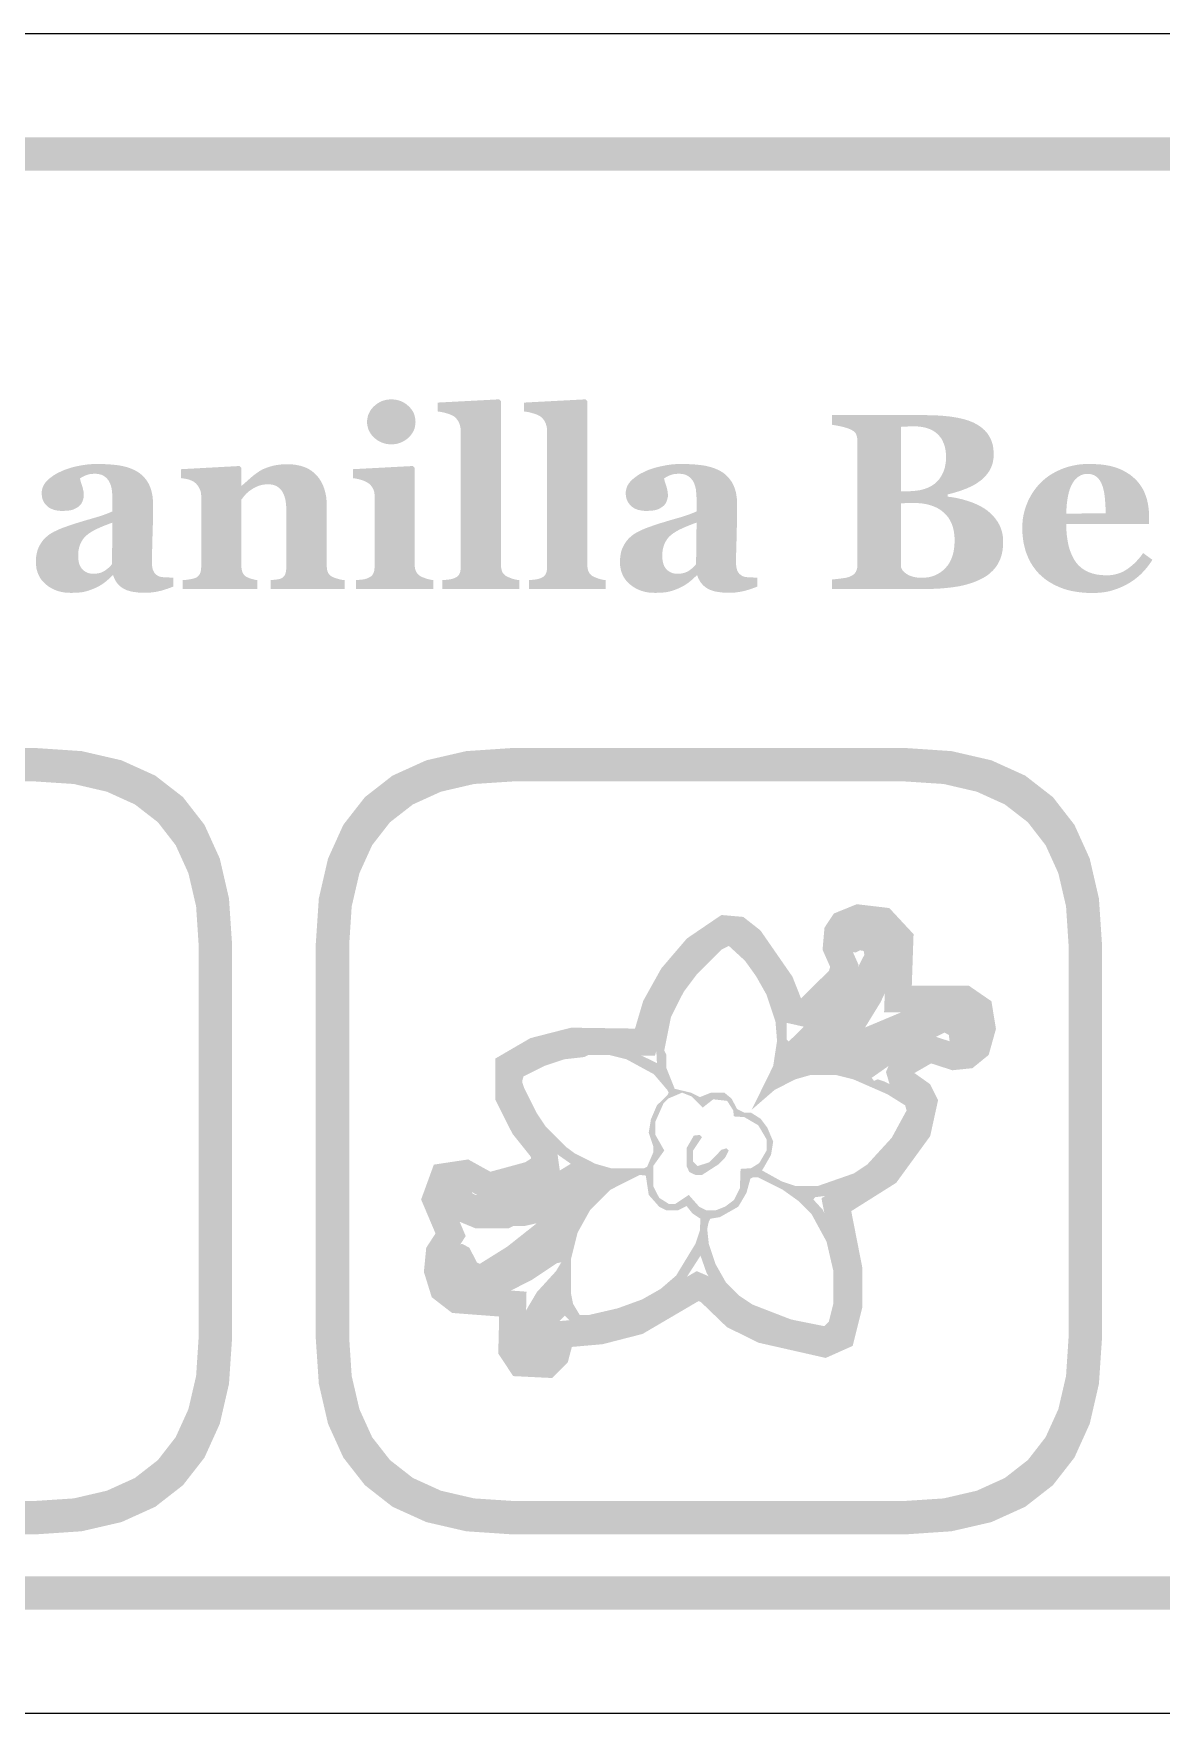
# Model space of a CAD drawing. Header units: millimetres. Extents: x 6 to 594, y 82 to 394.
# Drawn here: x 223.53 to 237.01, y 159.76 to 179.84 of the extents above; entities that cross this region are included whole.
import ezdxf

# ---------------------------------------------------------------- set-up
doc = ezdxf.new("R2010")
doc.units = ezdxf.units.MM
doc.layers.add('CUT', color=1, linetype='Continuous')
doc.layers.add('RASTER', color=7, linetype='Continuous')

msp = doc.modelspace()

# ---------------------------------------------------------------- hatches: boundary and pattern name
at = {"layer": 'RASTER'}
h = msp.add_hatch(color=7, dxfattribs=at)
h.paths.add_polyline_path([(211.2, 176.4), (211.234, 176.916), (211.337, 177.363), (211.509, 177.741), (211.75, 178.05), (212.059, 178.291), (212.438, 178.463), (212.884, 178.566), (213.4, 178.6), (270.6, 178.6), (271.116, 178.566), (271.563, 178.463), (271.941, 178.291), (272.25, 178.05), (272.491, 177.741), (272.663, 177.363), (272.766, 176.916), (272.8, 176.4), (272.8, 163.2), (272.766, 162.684), (272.662, 162.238), (272.491, 161.859), (272.25, 161.55), (271.941, 161.309), (271.563, 161.138), (271.116, 161.034), (270.6, 161), (213.4, 161), (212.884, 161.034), (212.438, 161.138), (212.059, 161.309), (211.75, 161.55), (211.509, 161.859), (211.337, 162.238), (211.234, 162.684), (211.2, 163.2)])
h.paths.add_polyline_path([(211.6, 176.4), (211.6, 163.2), (211.628, 162.778), (211.712, 162.413), (211.853, 162.103), (212.05, 161.85), (212.303, 161.653), (212.613, 161.513), (212.978, 161.428), (213.4, 161.4), (270.6, 161.4), (271.022, 161.428), (271.388, 161.513), (271.697, 161.653), (271.95, 161.85), (272.147, 162.103), (272.287, 162.413), (272.372, 162.778), (272.4, 163.2), (272.4, 176.4), (272.372, 176.822), (272.287, 177.188), (272.147, 177.497), (271.95, 177.75), (271.697, 177.947), (271.388, 178.088), (271.022, 178.172), (270.6, 178.2), (213.4, 178.2), (212.978, 178.172), (212.613, 178.088), (212.303, 177.947), (212.05, 177.75), (211.853, 177.497), (211.712, 177.188), (211.628, 176.822), (211.6, 176.4)])
h = msp.add_hatch(color=7, dxfattribs=at)
h.paths.add_polyline_path([(228.307, 173.2), (227.381, 173.2), (227.381, 173.307), (227.39, 173.308), (227.4, 173.308), (227.409, 173.309), (227.419, 173.31), (227.428, 173.311), (227.437, 173.312), (227.446, 173.313), (227.456, 173.314), (227.465, 173.315), (227.473, 173.317), (227.482, 173.318), (227.49, 173.32), (227.497, 173.322), (227.505, 173.324), (227.512, 173.326), (227.519, 173.329), (227.53, 173.334), (227.54, 173.339), (227.55, 173.344), (227.558, 173.35), (227.566, 173.357), (227.573, 173.364), (227.579, 173.371), (227.584, 173.379), (227.589, 173.388), (227.593, 173.397), (227.596, 173.407), (227.599, 173.418), (227.601, 173.429), (227.602, 173.441), (227.603, 173.453), (227.604, 173.467), (227.604, 174.319), (227.603, 174.332), (227.602, 174.344), (227.6, 174.356), (227.598, 174.367), (227.594, 174.378), (227.59, 174.389), (227.586, 174.399), (227.58, 174.409), (227.574, 174.419), (227.568, 174.428), (227.561, 174.436), (227.554, 174.444), (227.546, 174.452), (227.538, 174.459), (227.53, 174.465), (227.521, 174.471), (227.514, 174.476), (227.507, 174.48), (227.498, 174.484), (227.488, 174.489), (227.478, 174.493), (227.467, 174.497), (227.455, 174.501), (227.442, 174.505), (227.428, 174.509), (227.416, 174.513), (227.403, 174.516), (227.391, 174.518), (227.379, 174.521), (227.367, 174.523), (227.355, 174.524), (227.344, 174.526), (227.344, 174.633), (228.062, 174.671), (228.084, 174.649), (228.084, 173.486), (228.084, 173.473), (228.085, 173.461), (228.087, 173.449), (228.089, 173.438), (228.093, 173.428), (228.096, 173.417), (228.101, 173.408), (228.106, 173.398), (228.112, 173.39), (228.118, 173.382), (228.125, 173.374), (228.133, 173.367), (228.141, 173.361), (228.15, 173.355), (228.159, 173.35), (228.169, 173.345), (228.176, 173.342), (228.184, 173.339), (228.192, 173.336), (228.2, 173.333), (228.208, 173.33), (228.216, 173.327), (228.225, 173.324), (228.233, 173.322), (228.242, 173.319), (228.251, 173.317), (228.26, 173.315), (228.269, 173.313), (228.278, 173.311), (228.288, 173.309), (228.297, 173.308), (228.307, 173.307)])
h.paths.add_polyline_path([(228.093, 175.198), (228.091, 175.171), (228.087, 175.144), (228.081, 175.119), (228.071, 175.095), (228.059, 175.072), (228.045, 175.05), (228.027, 175.028), (228.007, 175.008), (227.985, 174.99), (227.962, 174.974), (227.938, 174.961), (227.914, 174.95), (227.888, 174.941), (227.861, 174.935), (227.833, 174.931), (227.804, 174.93), (227.775, 174.931), (227.747, 174.935), (227.72, 174.941), (227.694, 174.95), (227.669, 174.961), (227.645, 174.974), (227.622, 174.99), (227.6, 175.008), (227.58, 175.028), (227.562, 175.05), (227.548, 175.072), (227.536, 175.095), (227.526, 175.119), (227.52, 175.144), (227.515, 175.171), (227.514, 175.198), (227.515, 175.225), (227.52, 175.252), (227.526, 175.277), (227.536, 175.301), (227.548, 175.325), (227.562, 175.347), (227.58, 175.368), (227.6, 175.388), (227.622, 175.407), (227.645, 175.423), (227.669, 175.437), (227.694, 175.448), (227.72, 175.456), (227.747, 175.463), (227.775, 175.466), (227.804, 175.468), (227.833, 175.466), (227.861, 175.463), (227.888, 175.456), (227.914, 175.448), (227.939, 175.437), (227.963, 175.423), (227.986, 175.407), (228.008, 175.388), (228.028, 175.368), (228.045, 175.347), (228.06, 175.325), (228.072, 175.301), (228.081, 175.277), (228.087, 175.252), (228.091, 175.225), (228.093, 175.198)])
for points in [[(229.333, 173.2), (228.415, 173.2), (228.415, 173.307), (228.425, 173.308), (228.434, 173.308), (228.443, 173.309), (228.453, 173.31), (228.462, 173.311), (228.471, 173.312), (228.48, 173.313), (228.489, 173.314), (228.498, 173.315), (228.506, 173.317), (228.515, 173.318), (228.523, 173.32), (228.531, 173.322), (228.538, 173.324), (228.546, 173.326), (228.553, 173.329), (228.564, 173.334), (228.574, 173.339), (228.584, 173.344), (228.592, 173.35), (228.6, 173.357), (228.606, 173.364), (228.612, 173.371), (228.616, 173.379), (228.62, 173.388), (228.624, 173.397), (228.627, 173.407), (228.629, 173.418), (228.631, 173.429), (228.632, 173.441), (228.633, 173.453), (228.633, 173.467), (228.633, 175.09), (228.633, 175.103), (228.632, 175.117), (228.63, 175.13), (228.628, 175.143), (228.624, 175.156), (228.621, 175.169), (228.616, 175.181), (228.611, 175.193), (228.605, 175.204), (228.598, 175.215), (228.591, 175.225), (228.584, 175.235), (228.576, 175.244), (228.568, 175.252), (228.559, 175.259), (228.55, 175.265), (228.542, 175.27), (228.533, 175.275), (228.524, 175.28), (228.513, 175.284), (228.501, 175.289), (228.489, 175.293), (228.476, 175.298), (228.461, 175.302), (228.447, 175.306), (228.432, 175.31), (228.419, 175.313), (228.405, 175.316), (228.392, 175.318), (228.38, 175.32), (228.368, 175.322), (228.356, 175.323), (228.356, 175.429), (229.093, 175.468), (229.115, 175.444), (229.115, 173.486), (229.116, 173.472), (229.116, 173.46), (229.118, 173.448), (229.12, 173.437), (229.123, 173.426), (229.126, 173.416), (229.13, 173.406), (229.134, 173.398), (229.139, 173.39), (229.145, 173.382), (229.152, 173.375), (229.159, 173.368), (229.167, 173.361), (229.176, 173.355), (229.186, 173.35), (229.196, 173.345), (229.203, 173.342), (229.211, 173.339), (229.218, 173.336), (229.226, 173.333), (229.234, 173.33), (229.241, 173.327), (229.249, 173.324), (229.257, 173.322), (229.266, 173.319), (229.274, 173.317), (229.283, 173.315), (229.292, 173.313), (229.302, 173.311), (229.312, 173.309), (229.323, 173.308), (229.333, 173.307)], [(230.366, 173.2), (229.448, 173.2), (229.448, 173.307), (229.457, 173.308), (229.467, 173.308), (229.476, 173.309), (229.485, 173.31), (229.495, 173.311), (229.504, 173.312), (229.513, 173.313), (229.522, 173.314), (229.531, 173.315), (229.539, 173.317), (229.548, 173.318), (229.556, 173.32), (229.563, 173.322), (229.571, 173.324), (229.578, 173.326), (229.585, 173.329), (229.597, 173.334), (229.607, 173.339), (229.616, 173.344), (229.625, 173.35), (229.632, 173.357), (229.639, 173.364), (229.644, 173.371), (229.649, 173.379), (229.653, 173.388), (229.657, 173.397), (229.659, 173.407), (229.662, 173.418), (229.664, 173.429), (229.665, 173.441), (229.666, 173.453), (229.666, 173.467), (229.666, 175.09), (229.666, 175.103), (229.665, 175.117), (229.663, 175.13), (229.66, 175.143), (229.657, 175.156), (229.653, 175.169), (229.649, 175.181), (229.643, 175.193), (229.637, 175.204), (229.631, 175.215), (229.624, 175.225), (229.617, 175.235), (229.609, 175.244), (229.601, 175.252), (229.592, 175.259), (229.583, 175.265), (229.575, 175.27), (229.566, 175.275), (229.556, 175.28), (229.546, 175.284), (229.534, 175.289), (229.522, 175.293), (229.508, 175.298), (229.494, 175.302), (229.479, 175.306), (229.465, 175.31), (229.451, 175.313), (229.438, 175.316), (229.425, 175.318), (229.413, 175.32), (229.401, 175.322), (229.389, 175.323), (229.389, 175.429), (230.126, 175.468), (230.148, 175.444), (230.148, 173.486), (230.148, 173.472), (230.149, 173.46), (230.151, 173.448), (230.153, 173.437), (230.155, 173.426), (230.159, 173.416), (230.163, 173.406), (230.167, 173.398), (230.172, 173.39), (230.178, 173.382), (230.185, 173.375), (230.192, 173.368), (230.2, 173.361), (230.209, 173.355), (230.218, 173.35), (230.229, 173.345), (230.236, 173.342), (230.243, 173.339), (230.251, 173.336), (230.259, 173.333), (230.266, 173.33), (230.274, 173.327), (230.282, 173.324), (230.29, 173.322), (230.298, 173.319), (230.307, 173.317), (230.316, 173.315), (230.325, 173.313), (230.335, 173.311), (230.345, 173.309), (230.355, 173.308), (230.366, 173.307)], [(227.245, 173.2), (226.363, 173.2), (226.363, 173.307), (226.37, 173.308), (226.377, 173.308), (226.385, 173.309), (226.394, 173.31), (226.402, 173.311), (226.411, 173.312), (226.42, 173.313), (226.43, 173.314), (226.44, 173.315), (226.449, 173.317), (226.457, 173.318), (226.465, 173.32), (226.472, 173.322), (226.479, 173.324), (226.485, 173.326), (226.49, 173.329), (226.498, 173.333), (226.505, 173.338), (226.511, 173.343), (226.517, 173.349), (226.522, 173.355), (226.526, 173.361), (226.531, 173.368), (226.534, 173.376), (226.537, 173.384), (226.54, 173.393), (226.542, 173.403), (226.544, 173.414), (226.546, 173.426), (226.547, 173.438), (226.547, 173.452), (226.547, 173.467), (226.547, 174.152), (226.547, 174.188), (226.544, 174.222), (226.54, 174.254), (226.534, 174.283), (226.526, 174.31), (226.516, 174.335), (226.505, 174.357), (226.492, 174.377), (226.478, 174.395), (226.462, 174.41), (226.444, 174.423), (226.424, 174.434), (226.403, 174.442), (226.381, 174.448), (226.356, 174.451), (226.331, 174.452), (226.316, 174.452), (226.302, 174.451), (226.288, 174.45), (226.274, 174.448), (226.26, 174.446), (226.247, 174.443), (226.234, 174.439), (226.221, 174.435), (226.209, 174.43), (226.196, 174.425), (226.184, 174.419), (226.171, 174.413), (226.159, 174.407), (226.147, 174.399), (226.135, 174.392), (226.123, 174.384), (226.112, 174.376), (226.102, 174.369), (226.093, 174.361), (226.084, 174.354), (226.076, 174.346), (226.068, 174.339), (226.061, 174.331), (226.054, 174.324), (226.048, 174.316), (226.042, 174.309), (226.036, 174.301), (226.031, 174.295), (226.026, 174.288), (226.021, 174.282), (226.016, 174.275), (226.011, 174.269), (226.011, 173.483), (226.011, 173.47), (226.012, 173.458), (226.013, 173.447), (226.015, 173.436), (226.017, 173.425), (226.019, 173.415), (226.022, 173.406), (226.026, 173.397), (226.03, 173.389), (226.034, 173.381), (226.04, 173.374), (226.045, 173.367), (226.052, 173.361), (226.059, 173.355), (226.066, 173.35), (226.074, 173.345), (226.08, 173.342), (226.087, 173.339), (226.093, 173.336), (226.101, 173.333), (226.108, 173.33), (226.116, 173.327), (226.124, 173.324), (226.133, 173.322), (226.142, 173.319), (226.15, 173.317), (226.159, 173.315), (226.168, 173.313), (226.176, 173.311), (226.185, 173.309), (226.193, 173.308), (226.202, 173.307), (226.202, 173.2), (225.311, 173.2), (225.311, 173.307), (225.32, 173.308), (225.329, 173.309), (225.339, 173.309), (225.348, 173.31), (225.357, 173.311), (225.366, 173.313), (225.376, 173.314), (225.385, 173.315), (225.394, 173.316), (225.403, 173.318), (225.411, 173.319), (225.42, 173.321), (225.427, 173.323), (225.435, 173.325), (225.442, 173.327), (225.449, 173.329), (225.46, 173.333), (225.47, 173.338), (225.48, 173.343), (225.488, 173.349), (225.496, 173.356), (225.503, 173.363), (225.508, 173.371), (225.513, 173.379), (225.517, 173.387), (225.521, 173.397), (225.524, 173.407), (225.526, 173.418), (225.528, 173.429), (225.53, 173.441), (225.53, 173.453), (225.531, 173.467), (225.531, 174.319), (225.53, 174.33), (225.529, 174.342), (225.527, 174.353), (225.525, 174.364), (225.522, 174.375), (225.518, 174.386), (225.513, 174.397), (225.507, 174.408), (225.501, 174.419), (225.495, 174.429), (225.488, 174.439), (225.48, 174.448), (225.472, 174.457), (225.464, 174.465), (225.455, 174.473), (225.446, 174.48), (225.439, 174.485), (225.432, 174.489), (225.424, 174.493), (225.416, 174.496), (225.407, 174.5), (225.398, 174.503), (225.389, 174.507), (225.379, 174.51), (225.369, 174.512), (225.359, 174.515), (225.348, 174.517), (225.337, 174.519), (225.326, 174.521), (225.314, 174.523), (225.302, 174.524), (225.291, 174.526), (225.291, 174.633), (225.989, 174.671), (226.011, 174.649), (226.011, 174.436), (226.017, 174.436), (226.028, 174.446), (226.039, 174.456), (226.05, 174.466), (226.063, 174.477), (226.075, 174.488), (226.089, 174.499), (226.102, 174.512), (226.117, 174.524), (226.131, 174.537), (226.145, 174.549), (226.159, 174.56), (226.173, 174.571), (226.187, 174.581), (226.2, 174.59), (226.213, 174.599), (226.225, 174.608), (226.239, 174.616), (226.254, 174.625), (226.27, 174.633), (226.288, 174.64), (226.306, 174.648), (226.325, 174.655), (226.346, 174.661), (226.367, 174.668), (226.389, 174.674), (226.412, 174.679), (226.435, 174.683), (226.458, 174.686), (226.482, 174.689), (226.506, 174.691), (226.53, 174.692), (226.555, 174.693), (226.613, 174.691), (226.667, 174.684), (226.717, 174.674), (226.764, 174.659), (226.807, 174.64), (226.846, 174.616), (226.881, 174.589), (226.913, 174.557), (226.941, 174.522), (226.965, 174.484), (226.986, 174.443), (227.002, 174.4), (227.015, 174.353), (227.025, 174.304), (227.03, 174.252), (227.032, 174.198), (227.032, 173.48), (227.032, 173.467), (227.033, 173.454), (227.034, 173.442), (227.036, 173.431), (227.039, 173.421), (227.041, 173.411), (227.045, 173.402), (227.048, 173.393), (227.053, 173.386), (227.058, 173.378), (227.064, 173.371), (227.071, 173.364), (227.079, 173.358), (227.088, 173.352), (227.098, 173.347), (227.108, 173.342), (227.114, 173.34), (227.121, 173.337), (227.128, 173.334), (227.135, 173.332), (227.142, 173.329), (227.15, 173.327), (227.158, 173.324), (227.166, 173.322), (227.175, 173.319), (227.184, 173.317), (227.193, 173.315), (227.203, 173.313), (227.213, 173.311), (227.223, 173.309), (227.234, 173.308), (227.245, 173.307)]]:
    msp.add_hatch(color=7, dxfattribs=at).paths.add_polyline_path(points)
h = msp.add_hatch(color=7, dxfattribs=at)
h.paths.add_polyline_path([(234.907, 174.154), (234.93, 174.137), (234.952, 174.119), (234.973, 174.101), (234.992, 174.081), (235.011, 174.06), (235.028, 174.038), (235.044, 174.016), (235.06, 173.992), (235.073, 173.967), (235.085, 173.941), (235.095, 173.914), (235.104, 173.886), (235.11, 173.857), (235.115, 173.826), (235.117, 173.795), (235.118, 173.763), (235.117, 173.724), (235.114, 173.686), (235.109, 173.651), (235.102, 173.617), (235.092, 173.584), (235.081, 173.553), (235.067, 173.523), (235.052, 173.495), (235.034, 173.469), (235.015, 173.443), (234.993, 173.42), (234.97, 173.398), (234.946, 173.377), (234.919, 173.357), (234.891, 173.34), (234.86, 173.323), (234.827, 173.307), (234.792, 173.292), (234.756, 173.278), (234.718, 173.266), (234.68, 173.254), (234.64, 173.244), (234.599, 173.235), (234.556, 173.228), (234.512, 173.221), (234.467, 173.216), (234.419, 173.211), (234.369, 173.207), (234.318, 173.204), (234.264, 173.202), (234.209, 173.2), (234.151, 173.2), (233.072, 173.2), (233.072, 173.314), (233.083, 173.315), (233.096, 173.317), (233.109, 173.318), (233.123, 173.32), (233.138, 173.321), (233.153, 173.323), (233.169, 173.325), (233.186, 173.327), (233.203, 173.33), (233.218, 173.332), (233.232, 173.334), (233.245, 173.337), (233.256, 173.34), (233.266, 173.342), (233.275, 173.345), (233.283, 173.348), (233.296, 173.354), (233.308, 173.36), (233.319, 173.366), (233.328, 173.373), (233.337, 173.381), (233.345, 173.389), (233.351, 173.397), (233.357, 173.406), (233.361, 173.415), (233.365, 173.425), (233.369, 173.436), (233.372, 173.447), (233.374, 173.459), (233.375, 173.472), (233.376, 173.485), (233.376, 173.499), (233.376, 174.964), (233.376, 174.977), (233.375, 174.989), (233.374, 175.001), (233.372, 175.012), (233.37, 175.023), (233.367, 175.033), (233.364, 175.042), (233.36, 175.052), (233.356, 175.06), (233.349, 175.069), (233.342, 175.077), (233.333, 175.085), (233.322, 175.092), (233.311, 175.099), (233.297, 175.106), (233.283, 175.113), (233.271, 175.118), (233.259, 175.122), (233.247, 175.126), (233.234, 175.13), (233.22, 175.134), (233.206, 175.138), (233.192, 175.141), (233.177, 175.145), (233.162, 175.148), (233.148, 175.15), (233.134, 175.153), (233.121, 175.156), (233.108, 175.158), (233.095, 175.16), (233.083, 175.162), (233.072, 175.164), (233.072, 175.279), (234.201, 175.279), (234.304, 175.277), (234.399, 175.271), (234.488, 175.262), (234.568, 175.249), (234.641, 175.233), (234.707, 175.213), (234.765, 175.189), (234.816, 175.161), (234.861, 175.13), (234.899, 175.096), (234.932, 175.058), (234.958, 175.016), (234.979, 174.971), (234.994, 174.923), (235.002, 174.871), (235.005, 174.816), (235.005, 174.79), (235.003, 174.765), (234.999, 174.74), (234.995, 174.717), (234.989, 174.694), (234.981, 174.672), (234.973, 174.651), (234.963, 174.63), (234.952, 174.611), (234.939, 174.592), (234.926, 174.574), (234.911, 174.556), (234.895, 174.539), (234.879, 174.523), (234.861, 174.507), (234.841, 174.492), (234.823, 174.479), (234.804, 174.466), (234.784, 174.453), (234.763, 174.441), (234.741, 174.43), (234.718, 174.419), (234.694, 174.408), (234.67, 174.398), (234.645, 174.389), (234.619, 174.379), (234.593, 174.37), (234.567, 174.362), (234.54, 174.354), (234.512, 174.346), (234.484, 174.339), (234.456, 174.332), (234.456, 174.304), (234.485, 174.301), (234.514, 174.297), (234.543, 174.292), (234.573, 174.286), (234.602, 174.279), (234.632, 174.272), (234.663, 174.263), (234.693, 174.254), (234.724, 174.244), (234.753, 174.233), (234.781, 174.222), (234.808, 174.209), (234.835, 174.197), (234.86, 174.183), (234.884, 174.169), (234.907, 174.154)])
h.paths.add_polyline_path([(234.436, 174.779), (234.434, 174.821), (234.429, 174.861), (234.422, 174.898), (234.411, 174.933), (234.397, 174.965), (234.381, 174.996), (234.361, 175.023), (234.338, 175.049), (234.312, 175.071), (234.283, 175.091), (234.251, 175.108), (234.216, 175.121), (234.178, 175.132), (234.137, 175.139), (234.093, 175.144), (234.046, 175.145), (234.039, 175.145), (234.031, 175.145), (234.023, 175.145), (234.014, 175.145), (234.005, 175.144), (233.995, 175.144), (233.984, 175.144), (233.973, 175.143), (233.962, 175.143), (233.952, 175.142), (233.942, 175.142), (233.932, 175.141), (233.922, 175.141), (233.913, 175.14), (233.905, 175.14), (233.896, 175.139), (233.896, 174.369), (233.973, 174.369), (234.03, 174.371), (234.084, 174.376), (234.133, 174.384), (234.179, 174.397), (234.221, 174.412), (234.259, 174.431), (234.293, 174.454), (234.323, 174.48), (234.349, 174.508), (234.372, 174.54), (234.391, 174.574), (234.407, 174.61), (234.42, 174.648), (234.428, 174.69), (234.434, 174.733), (234.436, 174.779)])
h.paths.add_polyline_path([(234.538, 173.782), (234.536, 173.834), (234.53, 173.884), (234.52, 173.93), (234.506, 173.973), (234.488, 174.013), (234.466, 174.05), (234.439, 174.084), (234.409, 174.114), (234.375, 174.141), (234.338, 174.165), (234.297, 174.185), (234.252, 174.201), (234.204, 174.214), (234.152, 174.223), (234.097, 174.228), (234.039, 174.23), (234.031, 174.23), (234.024, 174.23), (234.015, 174.229), (234.006, 174.229), (233.997, 174.229), (233.987, 174.229), (233.976, 174.228), (233.965, 174.228), (233.953, 174.227), (233.943, 174.227), (233.933, 174.226), (233.924, 174.226), (233.916, 174.225), (233.909, 174.225), (233.902, 174.224), (233.896, 174.224), (233.896, 173.464), (233.901, 173.45), (233.907, 173.438), (233.914, 173.425), (233.924, 173.414), (233.935, 173.403), (233.948, 173.392), (233.962, 173.382), (233.979, 173.372), (233.996, 173.363), (234.015, 173.356), (234.034, 173.349), (234.055, 173.344), (234.076, 173.34), (234.098, 173.337), (234.121, 173.335), (234.146, 173.335), (234.188, 173.337), (234.229, 173.342), (234.267, 173.351), (234.304, 173.364), (234.338, 173.381), (234.37, 173.401), (234.401, 173.424), (234.429, 173.452), (234.455, 173.483), (234.477, 173.516), (234.495, 173.553), (234.511, 173.593), (234.523, 173.636), (234.531, 173.681), (234.536, 173.73), (234.538, 173.782)])
h = msp.add_hatch(color=7, dxfattribs=at)
h.paths.add_polyline_path([(225.198, 173.231), (225.182, 173.224), (225.165, 173.217), (225.147, 173.211), (225.128, 173.204), (225.109, 173.198), (225.088, 173.191), (225.068, 173.185), (225.046, 173.179), (225.024, 173.174), (225.001, 173.169), (224.979, 173.165), (224.955, 173.162), (224.932, 173.159), (224.908, 173.158), (224.884, 173.156), (224.86, 173.156), (224.816, 173.157), (224.776, 173.159), (224.738, 173.164), (224.703, 173.169), (224.672, 173.177), (224.643, 173.186), (224.617, 173.197), (224.595, 173.21), (224.574, 173.224), (224.556, 173.239), (224.539, 173.256), (224.523, 173.275), (224.51, 173.294), (224.498, 173.316), (224.488, 173.338), (224.479, 173.363), (224.47, 173.363), (224.458, 173.35), (224.446, 173.339), (224.433, 173.327), (224.421, 173.316), (224.409, 173.306), (224.398, 173.296), (224.386, 173.287), (224.374, 173.278), (224.363, 173.269), (224.351, 173.261), (224.339, 173.253), (224.326, 173.245), (224.314, 173.238), (224.301, 173.231), (224.288, 173.224), (224.275, 173.218), (224.258, 173.21), (224.241, 173.203), (224.224, 173.196), (224.208, 173.19), (224.191, 173.184), (224.175, 173.179), (224.159, 173.174), (224.143, 173.17), (224.126, 173.166), (224.108, 173.163), (224.088, 173.161), (224.066, 173.158), (224.043, 173.157), (224.019, 173.156), (223.993, 173.155), (223.965, 173.155), (223.923, 173.156), (223.883, 173.161), (223.844, 173.169), (223.807, 173.18), (223.772, 173.194), (223.738, 173.211), (223.706, 173.231), (223.675, 173.255), (223.647, 173.281), (223.622, 173.309), (223.602, 173.339), (223.585, 173.372), (223.572, 173.406), (223.562, 173.442), (223.557, 173.48), (223.555, 173.521), (223.555, 173.544), (223.556, 173.567), (223.558, 173.588), (223.561, 173.609), (223.565, 173.629), (223.57, 173.648), (223.575, 173.666), (223.581, 173.683), (223.588, 173.699), (223.596, 173.715), (223.604, 173.73), (223.613, 173.745), (223.623, 173.76), (223.633, 173.774), (223.644, 173.788), (223.656, 173.801), (223.667, 173.812), (223.679, 173.823), (223.691, 173.833), (223.703, 173.843), (223.716, 173.853), (223.73, 173.862), (223.743, 173.87), (223.758, 173.878), (223.772, 173.886), (223.787, 173.893), (223.803, 173.901), (223.818, 173.908), (223.834, 173.915), (223.851, 173.922), (223.867, 173.929), (223.884, 173.935), (223.918, 173.947), (223.953, 173.96), (223.991, 173.972), (224.029, 173.985), (224.07, 173.997), (224.112, 174.01), (224.155, 174.023), (224.201, 174.036), (224.245, 174.049), (224.287, 174.061), (224.325, 174.073), (224.36, 174.085), (224.392, 174.096), (224.422, 174.108), (224.447, 174.118), (224.47, 174.129), (224.47, 174.269), (224.47, 174.279), (224.47, 174.289), (224.469, 174.3), (224.469, 174.312), (224.468, 174.324), (224.467, 174.337), (224.466, 174.351), (224.464, 174.366), (224.463, 174.381), (224.461, 174.395), (224.458, 174.408), (224.455, 174.421), (224.452, 174.434), (224.448, 174.445), (224.444, 174.457), (224.439, 174.467), (224.434, 174.479), (224.428, 174.49), (224.421, 174.5), (224.413, 174.51), (224.405, 174.52), (224.396, 174.529), (224.386, 174.538), (224.375, 174.546), (224.364, 174.554), (224.351, 174.56), (224.338, 174.566), (224.324, 174.57), (224.309, 174.574), (224.293, 174.576), (224.277, 174.578), (224.259, 174.578), (224.243, 174.578), (224.228, 174.577), (224.214, 174.576), (224.2, 174.574), (224.187, 174.571), (224.175, 174.568), (224.163, 174.564), (224.152, 174.56), (224.141, 174.556), (224.131, 174.551), (224.122, 174.546), (224.113, 174.542), (224.104, 174.537), (224.096, 174.532), (224.089, 174.528), (224.082, 174.523), (224.083, 174.515), (224.085, 174.506), (224.088, 174.496), (224.09, 174.486), (224.094, 174.474), (224.098, 174.462), (224.102, 174.448), (224.107, 174.433), (224.112, 174.418), (224.116, 174.404), (224.119, 174.389), (224.122, 174.374), (224.125, 174.36), (224.126, 174.346), (224.127, 174.332), (224.127, 174.318), (224.127, 174.311), (224.127, 174.304), (224.126, 174.297), (224.124, 174.29), (224.122, 174.282), (224.12, 174.273), (224.117, 174.265), (224.114, 174.255), (224.111, 174.246), (224.107, 174.238), (224.103, 174.23), (224.098, 174.222), (224.093, 174.215), (224.088, 174.208), (224.082, 174.202), (224.076, 174.196), (224.068, 174.189), (224.059, 174.182), (224.05, 174.176), (224.04, 174.17), (224.031, 174.165), (224.021, 174.16), (224.011, 174.155), (224.001, 174.151), (223.99, 174.147), (223.977, 174.144), (223.963, 174.141), (223.948, 174.139), (223.931, 174.137), (223.913, 174.136), (223.893, 174.135), (223.873, 174.135), (223.843, 174.135), (223.815, 174.138), (223.789, 174.143), (223.765, 174.149), (223.742, 174.158), (223.722, 174.168), (223.703, 174.18), (223.687, 174.194), (223.672, 174.209), (223.659, 174.226), (223.648, 174.243), (223.639, 174.262), (223.632, 174.282), (223.627, 174.303), (223.625, 174.325), (223.624, 174.348), (223.625, 174.369), (223.628, 174.388), (223.633, 174.408), (223.64, 174.426), (223.649, 174.444), (223.66, 174.462), (223.673, 174.479), (223.689, 174.496), (223.705, 174.512), (223.723, 174.527), (223.742, 174.541), (223.761, 174.555), (223.781, 174.568), (223.803, 174.581), (223.825, 174.592), (223.848, 174.603), (223.871, 174.614), (223.896, 174.624), (223.921, 174.633), (223.947, 174.642), (223.974, 174.651), (224.002, 174.658), (224.03, 174.665), (224.06, 174.671), (224.09, 174.677), (224.119, 174.682), (224.148, 174.686), (224.176, 174.69), (224.203, 174.692), (224.23, 174.694), (224.257, 174.695), (224.283, 174.696), (224.318, 174.695), (224.352, 174.695), (224.386, 174.693), (224.419, 174.691), (224.451, 174.689), (224.483, 174.686), (224.513, 174.683), (224.543, 174.679), (224.573, 174.674), (224.601, 174.668), (224.629, 174.661), (224.656, 174.653), (224.683, 174.644), (224.708, 174.633), (224.733, 174.622), (224.757, 174.609), (224.779, 174.596), (224.8, 174.581), (224.82, 174.564), (224.839, 174.546), (224.856, 174.527), (224.873, 174.506), (224.888, 174.484), (224.902, 174.46), (224.914, 174.435), (224.925, 174.408), (224.934, 174.379), (224.942, 174.348), (224.948, 174.316), (224.952, 174.281), (224.954, 174.245), (224.955, 174.206), (224.955, 174.164), (224.955, 174.12), (224.954, 174.074), (224.953, 174.025), (224.953, 173.975), (224.951, 173.923), (224.95, 173.87), (224.948, 173.814), (224.947, 173.759), (224.946, 173.71), (224.944, 173.665), (224.944, 173.626), (224.943, 173.591), (224.942, 173.561), (224.942, 173.535), (224.942, 173.515), (224.942, 173.499), (224.943, 173.484), (224.945, 173.469), (224.947, 173.456), (224.95, 173.443), (224.953, 173.432), (224.957, 173.421), (224.962, 173.411), (224.967, 173.402), (224.973, 173.393), (224.979, 173.385), (224.987, 173.378), (224.995, 173.371), (225.003, 173.365), (225.013, 173.359), (225.022, 173.354), (225.029, 173.351), (225.037, 173.349), (225.045, 173.346), (225.055, 173.344), (225.065, 173.343), (225.076, 173.342), (225.088, 173.341), (225.101, 173.34), (225.114, 173.339), (225.127, 173.339), (225.14, 173.339), (225.152, 173.338), (225.164, 173.338), (225.176, 173.338), (225.187, 173.338), (225.198, 173.338)])
h.paths.add_polyline_path([(224.47, 173.994), (224.45, 173.987), (224.429, 173.98), (224.409, 173.972), (224.389, 173.964), (224.368, 173.956), (224.348, 173.948), (224.328, 173.939), (224.308, 173.93), (224.288, 173.921), (224.269, 173.912), (224.251, 173.903), (224.234, 173.893), (224.218, 173.884), (224.203, 173.874), (224.189, 173.865), (224.176, 173.855), (224.163, 173.844), (224.15, 173.833), (224.138, 173.821), (224.127, 173.808), (224.117, 173.795), (224.108, 173.78), (224.099, 173.766), (224.091, 173.75), (224.084, 173.734), (224.077, 173.717), (224.072, 173.699), (224.068, 173.681), (224.064, 173.662), (224.062, 173.642), (224.061, 173.621), (224.06, 173.6), (224.061, 173.572), (224.063, 173.547), (224.067, 173.523), (224.073, 173.501), (224.08, 173.482), (224.089, 173.464), (224.1, 173.448), (224.112, 173.434), (224.125, 173.422), (224.14, 173.412), (224.154, 173.403), (224.17, 173.396), (224.187, 173.39), (224.204, 173.386), (224.222, 173.384), (224.24, 173.383), (224.26, 173.384), (224.279, 173.385), (224.297, 173.388), (224.314, 173.391), (224.33, 173.396), (224.345, 173.402), (224.359, 173.408), (224.373, 173.416), (224.386, 173.425), (224.398, 173.434), (224.41, 173.443), (224.422, 173.453), (224.433, 173.463), (224.444, 173.474), (224.454, 173.486), (224.464, 173.497)])
h = msp.add_hatch(color=7, dxfattribs=at)
h.paths.add_polyline_path([(232.181, 173.231), (232.165, 173.224), (232.147, 173.217), (232.13, 173.211), (232.111, 173.204), (232.091, 173.198), (232.071, 173.191), (232.05, 173.185), (232.029, 173.179), (232.007, 173.174), (231.984, 173.169), (231.961, 173.165), (231.938, 173.162), (231.915, 173.159), (231.891, 173.158), (231.867, 173.156), (231.843, 173.156), (231.799, 173.157), (231.759, 173.159), (231.721, 173.164), (231.686, 173.169), (231.655, 173.177), (231.626, 173.186), (231.6, 173.197), (231.578, 173.21), (231.557, 173.224), (231.539, 173.239), (231.522, 173.256), (231.506, 173.275), (231.493, 173.294), (231.481, 173.316), (231.47, 173.338), (231.462, 173.363), (231.453, 173.363), (231.441, 173.35), (231.428, 173.339), (231.416, 173.327), (231.404, 173.316), (231.392, 173.306), (231.38, 173.296), (231.369, 173.287), (231.357, 173.278), (231.346, 173.269), (231.334, 173.261), (231.322, 173.253), (231.309, 173.245), (231.297, 173.238), (231.284, 173.231), (231.271, 173.224), (231.258, 173.218), (231.241, 173.21), (231.224, 173.203), (231.207, 173.196), (231.191, 173.19), (231.174, 173.184), (231.158, 173.179), (231.142, 173.174), (231.126, 173.17), (231.109, 173.166), (231.091, 173.163), (231.071, 173.161), (231.049, 173.158), (231.026, 173.157), (231.002, 173.156), (230.976, 173.155), (230.948, 173.155), (230.906, 173.156), (230.866, 173.161), (230.827, 173.169), (230.79, 173.18), (230.755, 173.194), (230.721, 173.211), (230.689, 173.231), (230.658, 173.255), (230.63, 173.281), (230.605, 173.309), (230.585, 173.339), (230.568, 173.372), (230.554, 173.406), (230.545, 173.442), (230.539, 173.48), (230.538, 173.521), (230.538, 173.544), (230.539, 173.567), (230.541, 173.588), (230.544, 173.609), (230.548, 173.629), (230.552, 173.648), (230.558, 173.666), (230.564, 173.683), (230.571, 173.699), (230.579, 173.715), (230.587, 173.73), (230.596, 173.745), (230.606, 173.76), (230.616, 173.774), (230.627, 173.788), (230.639, 173.801), (230.65, 173.812), (230.662, 173.823), (230.674, 173.833), (230.686, 173.843), (230.699, 173.853), (230.712, 173.862), (230.726, 173.87), (230.74, 173.878), (230.755, 173.886), (230.77, 173.893), (230.785, 173.901), (230.801, 173.908), (230.817, 173.915), (230.833, 173.922), (230.85, 173.929), (230.867, 173.935), (230.901, 173.947), (230.936, 173.96), (230.973, 173.972), (231.012, 173.985), (231.053, 173.997), (231.095, 174.01), (231.138, 174.023), (231.184, 174.036), (231.228, 174.049), (231.27, 174.061), (231.308, 174.073), (231.343, 174.085), (231.375, 174.096), (231.404, 174.108), (231.43, 174.118), (231.453, 174.129), (231.453, 174.269), (231.453, 174.279), (231.453, 174.289), (231.452, 174.3), (231.452, 174.312), (231.451, 174.324), (231.45, 174.337), (231.449, 174.351), (231.447, 174.366), (231.446, 174.381), (231.444, 174.395), (231.441, 174.408), (231.438, 174.421), (231.435, 174.434), (231.431, 174.445), (231.427, 174.457), (231.422, 174.467), (231.417, 174.479), (231.411, 174.49), (231.404, 174.5), (231.396, 174.51), (231.388, 174.52), (231.378, 174.529), (231.369, 174.538), (231.358, 174.546), (231.346, 174.554), (231.334, 174.56), (231.321, 174.566), (231.307, 174.57), (231.292, 174.574), (231.276, 174.576), (231.26, 174.578), (231.242, 174.578), (231.226, 174.578), (231.211, 174.577), (231.197, 174.576), (231.183, 174.574), (231.17, 174.571), (231.157, 174.568), (231.146, 174.564), (231.135, 174.56), (231.124, 174.556), (231.114, 174.551), (231.104, 174.546), (231.096, 174.542), (231.087, 174.537), (231.079, 174.532), (231.072, 174.528), (231.065, 174.523), (231.066, 174.515), (231.068, 174.506), (231.071, 174.496), (231.073, 174.486), (231.077, 174.474), (231.081, 174.462), (231.085, 174.448), (231.09, 174.433), (231.095, 174.418), (231.099, 174.404), (231.102, 174.389), (231.105, 174.374), (231.107, 174.36), (231.109, 174.346), (231.11, 174.332), (231.11, 174.318), (231.11, 174.311), (231.11, 174.304), (231.108, 174.297), (231.107, 174.29), (231.105, 174.282), (231.103, 174.273), (231.1, 174.265), (231.097, 174.255), (231.094, 174.246), (231.09, 174.238), (231.086, 174.23), (231.081, 174.222), (231.076, 174.215), (231.071, 174.208), (231.065, 174.202), (231.059, 174.196), (231.051, 174.189), (231.042, 174.182), (231.033, 174.176), (231.023, 174.17), (231.014, 174.165), (231.004, 174.16), (230.994, 174.155), (230.984, 174.151), (230.973, 174.147), (230.96, 174.144), (230.946, 174.141), (230.931, 174.139), (230.914, 174.137), (230.896, 174.136), (230.876, 174.135), (230.855, 174.135), (230.826, 174.135), (230.798, 174.138), (230.772, 174.143), (230.747, 174.149), (230.725, 174.158), (230.705, 174.168), (230.686, 174.18), (230.669, 174.194), (230.655, 174.209), (230.642, 174.226), (230.631, 174.243), (230.622, 174.262), (230.615, 174.282), (230.61, 174.303), (230.607, 174.325), (230.606, 174.348), (230.607, 174.369), (230.611, 174.388), (230.616, 174.408), (230.623, 174.426), (230.632, 174.444), (230.643, 174.462), (230.656, 174.479), (230.672, 174.496), (230.688, 174.512), (230.706, 174.527), (230.725, 174.541), (230.744, 174.555), (230.764, 174.568), (230.785, 174.581), (230.808, 174.592), (230.831, 174.603), (230.854, 174.614), (230.878, 174.624), (230.904, 174.633), (230.93, 174.642), (230.957, 174.651), (230.985, 174.658), (231.013, 174.665), (231.043, 174.671), (231.073, 174.677), (231.102, 174.682), (231.131, 174.686), (231.159, 174.69), (231.186, 174.692), (231.213, 174.694), (231.24, 174.695), (231.266, 174.696), (231.301, 174.695), (231.335, 174.695), (231.369, 174.693), (231.402, 174.691), (231.434, 174.689), (231.466, 174.686), (231.496, 174.683), (231.526, 174.679), (231.556, 174.674), (231.584, 174.668), (231.612, 174.661), (231.639, 174.653), (231.666, 174.644), (231.691, 174.633), (231.716, 174.622), (231.74, 174.609), (231.762, 174.596), (231.783, 174.581), (231.803, 174.564), (231.822, 174.546), (231.839, 174.527), (231.855, 174.506), (231.871, 174.484), (231.885, 174.46), (231.897, 174.435), (231.908, 174.408), (231.917, 174.379), (231.925, 174.348), (231.93, 174.316), (231.935, 174.281), (231.937, 174.245), (231.938, 174.206), (231.938, 174.164), (231.938, 174.12), (231.937, 174.074), (231.936, 174.025), (231.935, 173.975), (231.934, 173.923), (231.933, 173.87), (231.931, 173.814), (231.93, 173.759), (231.929, 173.71), (231.927, 173.665), (231.926, 173.626), (231.926, 173.591), (231.925, 173.561), (231.925, 173.535), (231.925, 173.515), (231.925, 173.499), (231.926, 173.484), (231.928, 173.469), (231.93, 173.456), (231.933, 173.443), (231.936, 173.432), (231.94, 173.421), (231.945, 173.411), (231.95, 173.402), (231.956, 173.393), (231.962, 173.385), (231.97, 173.378), (231.978, 173.371), (231.986, 173.365), (231.995, 173.359), (232.005, 173.354), (232.012, 173.351), (232.02, 173.349), (232.028, 173.346), (232.037, 173.344), (232.048, 173.343), (232.059, 173.342), (232.071, 173.341), (232.084, 173.34), (232.097, 173.339), (232.11, 173.339), (232.123, 173.339), (232.135, 173.338), (232.147, 173.338), (232.159, 173.338), (232.17, 173.338), (232.181, 173.338)])
h.paths.add_polyline_path([(231.453, 173.994), (231.433, 173.987), (231.412, 173.98), (231.392, 173.972), (231.371, 173.964), (231.351, 173.956), (231.331, 173.948), (231.311, 173.939), (231.291, 173.93), (231.271, 173.921), (231.252, 173.912), (231.234, 173.903), (231.217, 173.893), (231.201, 173.884), (231.186, 173.874), (231.172, 173.865), (231.159, 173.855), (231.146, 173.844), (231.133, 173.833), (231.121, 173.821), (231.11, 173.808), (231.1, 173.795), (231.091, 173.78), (231.082, 173.766), (231.074, 173.75), (231.067, 173.734), (231.06, 173.717), (231.055, 173.699), (231.051, 173.681), (231.047, 173.662), (231.045, 173.642), (231.043, 173.621), (231.043, 173.6), (231.044, 173.572), (231.046, 173.547), (231.05, 173.523), (231.056, 173.501), (231.063, 173.482), (231.072, 173.464), (231.083, 173.448), (231.095, 173.434), (231.108, 173.422), (231.122, 173.412), (231.137, 173.403), (231.153, 173.396), (231.169, 173.39), (231.187, 173.386), (231.204, 173.384), (231.223, 173.383), (231.243, 173.384), (231.262, 173.385), (231.28, 173.388), (231.297, 173.391), (231.313, 173.396), (231.328, 173.402), (231.342, 173.408), (231.356, 173.416), (231.369, 173.425), (231.381, 173.434), (231.393, 173.443), (231.405, 173.453), (231.416, 173.463), (231.427, 173.474), (231.437, 173.486), (231.447, 173.497)])
h = msp.add_hatch(color=7, dxfattribs=at)
h.paths.add_polyline_path([(236.902, 173.55), (236.889, 173.529), (236.875, 173.509), (236.861, 173.489), (236.846, 173.469), (236.83, 173.449), (236.813, 173.43), (236.796, 173.411), (236.779, 173.393), (236.76, 173.374), (236.741, 173.357), (236.721, 173.34), (236.701, 173.324), (236.68, 173.308), (236.659, 173.294), (236.637, 173.279), (236.614, 173.266), (236.589, 173.252), (236.565, 173.24), (236.54, 173.228), (236.515, 173.217), (236.49, 173.207), (236.465, 173.198), (236.44, 173.189), (236.415, 173.182), (236.39, 173.175), (236.363, 173.169), (236.336, 173.164), (236.307, 173.16), (236.278, 173.157), (236.248, 173.155), (236.217, 173.154), (236.185, 173.153), (236.131, 173.154), (236.08, 173.157), (236.03, 173.162), (235.983, 173.169), (235.937, 173.177), (235.893, 173.188), (235.851, 173.2), (235.81, 173.215), (235.772, 173.231), (235.735, 173.248), (235.7, 173.267), (235.667, 173.287), (235.635, 173.308), (235.605, 173.331), (235.577, 173.355), (235.55, 173.38), (235.525, 173.407), (235.502, 173.435), (235.481, 173.463), (235.461, 173.494), (235.442, 173.525), (235.426, 173.557), (235.411, 173.591), (235.397, 173.626), (235.385, 173.661), (235.375, 173.698), (235.366, 173.735), (235.359, 173.773), (235.354, 173.812), (235.35, 173.851), (235.347, 173.891), (235.347, 173.932), (235.348, 173.97), (235.35, 174.006), (235.354, 174.043), (235.36, 174.079), (235.368, 174.114), (235.378, 174.15), (235.389, 174.184), (235.402, 174.219), (235.416, 174.253), (235.432, 174.285), (235.449, 174.317), (235.468, 174.348), (235.488, 174.378), (235.51, 174.407), (235.533, 174.435), (235.558, 174.463), (235.583, 174.488), (235.611, 174.512), (235.64, 174.535), (235.67, 174.557), (235.702, 174.577), (235.736, 174.596), (235.772, 174.614), (235.809, 174.631), (235.847, 174.646), (235.887, 174.659), (235.928, 174.67), (235.969, 174.679), (236.012, 174.687), (236.056, 174.692), (236.102, 174.695), (236.148, 174.696), (236.198, 174.695), (236.246, 174.692), (236.291, 174.689), (236.335, 174.683), (236.376, 174.676), (236.414, 174.668), (236.451, 174.657), (236.485, 174.646), (236.517, 174.633), (236.548, 174.619), (236.577, 174.603), (236.605, 174.586), (236.632, 174.569), (236.657, 174.55), (236.681, 174.529), (236.703, 174.508), (236.723, 174.487), (236.742, 174.464), (236.759, 174.441), (236.775, 174.417), (236.79, 174.392), (236.803, 174.366), (236.814, 174.339), (236.825, 174.311), (236.834, 174.283), (236.841, 174.254), (236.848, 174.224), (236.853, 174.195), (236.857, 174.165), (236.86, 174.135), (236.862, 174.104), (236.863, 174.073), (236.863, 173.978), (235.873, 173.978), (235.874, 173.905), (235.88, 173.837), (235.889, 173.773), (235.901, 173.713), (235.918, 173.659), (235.938, 173.608), (235.961, 173.562), (235.988, 173.521), (236.019, 173.484), (236.055, 173.452), (236.094, 173.425), (236.138, 173.403), (236.186, 173.386), (236.238, 173.374), (236.295, 173.367), (236.356, 173.364), (236.39, 173.365), (236.423, 173.369), (236.455, 173.375), (236.487, 173.383), (236.517, 173.394), (236.547, 173.406), (236.576, 173.422), (236.604, 173.44), (236.63, 173.459), (236.656, 173.48), (236.681, 173.502), (236.705, 173.525), (236.728, 173.55), (236.75, 173.575), (236.771, 173.602), (236.791, 173.631)])
h.paths.add_polyline_path([(236.343, 174.107), (236.343, 174.129), (236.342, 174.151), (236.342, 174.173), (236.341, 174.196), (236.339, 174.218), (236.338, 174.241), (236.336, 174.264), (236.334, 174.287), (236.332, 174.309), (236.329, 174.331), (236.326, 174.351), (236.322, 174.371), (236.318, 174.389), (236.313, 174.406), (236.309, 174.423), (236.303, 174.438), (236.297, 174.454), (236.29, 174.47), (236.282, 174.485), (236.274, 174.498), (236.265, 174.511), (236.256, 174.522), (236.246, 174.532), (236.235, 174.542), (236.224, 174.55), (236.212, 174.557), (236.2, 174.563), (236.186, 174.568), (236.172, 174.572), (236.158, 174.575), (236.142, 174.576), (236.126, 174.577), (236.098, 174.575), (236.072, 174.57), (236.048, 174.561), (236.025, 174.548), (236.003, 174.532), (235.982, 174.513), (235.963, 174.489), (235.946, 174.463), (235.93, 174.432), (235.916, 174.397), (235.904, 174.358), (235.894, 174.315), (235.886, 174.268), (235.879, 174.216), (235.875, 174.161), (235.873, 174.101)])
h = msp.add_hatch(color=7, dxfattribs=at)
h.paths.add_polyline_path([(216.5, 168.95), (216.537, 169.501), (216.647, 169.978), (216.83, 170.382), (217.087, 170.713), (217.418, 170.97), (217.822, 171.153), (218.299, 171.263), (218.85, 171.3), (223.55, 171.3), (224.101, 171.263), (224.578, 171.153), (224.982, 170.97), (225.313, 170.713), (225.57, 170.382), (225.753, 169.978), (225.863, 169.501), (225.9, 168.95), (225.9, 164.25), (225.863, 163.699), (225.753, 163.222), (225.57, 162.818), (225.313, 162.488), (224.982, 162.23), (224.578, 162.047), (224.101, 161.937), (223.55, 161.9), (218.85, 161.9), (218.299, 161.937), (217.822, 162.047), (217.418, 162.23), (217.088, 162.488), (216.83, 162.818), (216.647, 163.222), (216.537, 163.699), (216.5, 164.25)])
h.paths.add_polyline_path([(216.9, 168.95), (216.9, 164.25), (216.93, 163.793), (217.022, 163.397), (217.174, 163.062), (217.388, 162.788), (217.662, 162.574), (217.997, 162.422), (218.393, 162.33), (218.85, 162.3), (223.55, 162.3), (224.007, 162.33), (224.403, 162.422), (224.738, 162.574), (225.013, 162.788), (225.226, 163.062), (225.378, 163.397), (225.47, 163.793), (225.5, 164.25), (225.5, 168.95), (225.47, 169.407), (225.378, 169.803), (225.226, 170.138), (225.013, 170.413), (224.738, 170.626), (224.403, 170.778), (224.007, 170.87), (223.55, 170.9), (218.85, 170.9), (218.393, 170.87), (217.997, 170.778), (217.662, 170.626), (217.388, 170.413), (217.174, 170.138), (217.022, 169.803), (216.93, 169.407), (216.9, 168.95)])
h = msp.add_hatch(color=7, dxfattribs=at)
h.paths.add_polyline_path([(226.9, 168.95), (226.937, 169.501), (227.047, 169.978), (227.23, 170.382), (227.488, 170.713), (227.818, 170.97), (228.222, 171.153), (228.699, 171.263), (229.25, 171.3), (233.95, 171.3), (234.501, 171.263), (234.978, 171.153), (235.382, 170.97), (235.713, 170.713), (235.97, 170.382), (236.153, 169.978), (236.263, 169.501), (236.3, 168.95), (236.3, 164.25), (236.263, 163.699), (236.153, 163.222), (235.97, 162.818), (235.713, 162.488), (235.382, 162.23), (234.978, 162.047), (234.501, 161.937), (233.95, 161.9), (229.25, 161.9), (228.699, 161.937), (228.222, 162.047), (227.818, 162.23), (227.488, 162.488), (227.23, 162.818), (227.047, 163.222), (226.937, 163.699), (226.9, 164.25)])
h.paths.add_polyline_path([(227.3, 168.95), (227.3, 164.25), (227.33, 163.793), (227.422, 163.397), (227.574, 163.062), (227.788, 162.788), (228.062, 162.574), (228.397, 162.422), (228.793, 162.33), (229.25, 162.3), (233.95, 162.3), (234.407, 162.33), (234.803, 162.422), (235.138, 162.574), (235.413, 162.788), (235.626, 163.062), (235.778, 163.397), (235.87, 163.793), (235.9, 164.25), (235.9, 168.95), (235.87, 169.407), (235.778, 169.803), (235.626, 170.138), (235.413, 170.413), (235.138, 170.626), (234.803, 170.778), (234.407, 170.87), (233.95, 170.9), (229.25, 170.9), (228.793, 170.87), (228.397, 170.778), (228.062, 170.626), (227.788, 170.413), (227.574, 170.138), (227.422, 169.803), (227.33, 169.407), (227.3, 168.95)])
h = msp.add_hatch(color=7, dxfattribs=at)
h.paths.add_polyline_path([(233.368, 169.433), (233.757, 169.387), (234.047, 169.075), (234.026, 168.459), (234.708, 168.459), (234.978, 168.273), (235.032, 167.942), (234.945, 167.631), (234.751, 167.473), (234.511, 167.448), (234.257, 167.53), (234.061, 167.417), (234.057, 167.407), (234.054, 167.417), (234.244, 167.282), (234.34, 167.09), (234.246, 166.661), (233.839, 166.102), (233.302, 165.764), (233.433, 165.096), (233.433, 164.609), (233.319, 164.153), (232.997, 164.009), (232.19, 164.192), (231.814, 164.379), (231.506, 164.676), (231.477, 164.689), (230.807, 164.296), (230.328, 164.173), (229.962, 164.141), (229.913, 163.956), (229.726, 163.769), (229.261, 163.792), (229.082, 164.061), (229.093, 164.504), (228.53, 164.547), (228.287, 164.735), (228.193, 165.037), (228.221, 165.326), (228.332, 165.497), (228.16, 165.903), (228.312, 166.32), (228.723, 166.382), (228.988, 166.235), (229.404, 166.348), (229.475, 166.393), (229.471, 166.415), (229.252, 166.689), (229.049, 167.092), (229.049, 167.589), (229.466, 167.832), (229.953, 167.957), (230.717, 167.946), (230.815, 168.277), (231.031, 168.665), (231.337, 169.023), (231.75, 169.304), (232.011, 169.281), (232.216, 169.12), (232.599, 168.567), (232.703, 168.304), (232.699, 168.305), (233.036, 168.637), (233.05, 168.684), (232.959, 168.889), (232.982, 169.152), (233.095, 169.322)])
h.paths.add_polyline_path([(233.412, 169.106), (233.307, 169.063), (233.293, 169.042), (233.285, 168.943), (233.39, 168.707), (233.319, 168.467), (232.8, 167.954), (232.467, 168.029), (232.315, 168.415), (231.98, 168.898), (231.888, 168.971), (231.836, 168.975), (231.552, 168.783), (231.295, 168.481), (231.112, 168.152), (230.955, 167.622), (229.991, 167.637), (229.589, 167.533), (229.369, 167.405), (229.369, 167.168), (229.522, 166.863), (229.776, 166.547), (229.82, 166.235), (229.535, 166.051), (228.946, 165.893), (228.663, 166.049), (228.548, 166.032), (228.504, 165.911), (228.693, 165.466), (228.532, 165.218), (228.518, 165.07), (228.563, 164.926), (228.65, 164.859), (229.42, 164.801), (229.405, 164.154), (229.438, 164.104), (229.601, 164.096), (229.626, 164.121), (229.71, 164.441), (230.274, 164.489), (230.684, 164.595), (231.454, 165.047), (231.686, 164.947), (232, 164.644), (232.298, 164.496), (232.964, 164.345), (233.046, 164.381), (233.113, 164.648), (233.113, 165.065), (232.946, 165.918), (233.616, 166.34), (233.948, 166.795), (234.003, 167.048), (233.993, 167.068), (233.779, 167.22), (233.717, 167.427), (233.809, 167.64), (234.219, 167.878), (234.545, 167.773), (234.623, 167.781), (234.664, 167.814), (234.704, 167.96), (234.684, 168.087), (234.608, 168.139), (233.695, 168.139), (233.722, 168.954), (233.603, 169.083), (233.412, 169.106)])
h = msp.add_hatch(color=7, dxfattribs=at)
h.paths.add_polyline_path([(233.414, 169.193), (233.566, 169.201), (233.653, 169.155), (233.76, 169.076), (233.831, 168.935), (233.831, 168.695), (233.805, 168.589), (233.653, 168.262), (233.467, 167.959), (234.017, 168.19), (234.363, 168.27), (234.576, 168.244), (234.716, 168.172), (234.77, 168.119), (234.815, 168.004), (234.754, 167.8), (234.663, 167.704), (234.629, 167.685), (234.488, 167.704), (234.469, 167.871), (234.416, 167.898), (234.063, 167.72), (233.547, 167.358), (233.573, 167.321), (233.619, 167.34), (233.698, 167.313), (233.946, 167.188), (234.079, 167.082), (234.097, 166.968), (234.044, 166.835), (233.946, 166.641), (233.813, 166.455), (233.547, 166.189), (233.3, 166.037), (233.087, 165.958), (232.874, 165.931), (232.848, 165.904), (232.962, 165.78), (233.087, 165.532), (233.193, 165.107), (233.193, 164.602), (233.095, 164.302), (233.007, 164.256), (232.795, 164.283), (232.236, 164.442), (231.989, 164.567), (231.67, 164.86), (231.572, 165.027), (231.5, 165.232), (231.261, 164.86), (230.995, 164.674), (230.695, 164.522), (230.163, 164.389), (230.004, 164.389), (229.879, 164.514), (229.756, 164.397), (229.685, 164.283), (229.711, 164.177), (229.693, 164.062), (229.552, 163.964), (229.411, 164.009), (229.313, 164.15), (229.313, 164.336), (229.366, 164.496), (229.544, 164.796), (229.772, 165.046), (229.836, 165.152), (229.783, 165.142), (229.48, 164.94), (229.233, 164.815), (228.967, 164.735), (228.728, 164.735), (228.56, 164.807), (228.454, 164.94), (228.409, 165.08), (228.454, 165.248), (228.497, 165.312), (228.568, 165.346), (228.648, 165.373), (228.736, 165.328), (228.826, 165.152), (228.861, 165.134), (229.188, 165.338), (229.544, 165.62), (229.392, 165.585), (229.259, 165.585), (229.206, 165.559), (228.808, 165.559), (228.507, 165.684), (228.409, 165.851), (228.409, 165.984), (228.454, 166.072), (228.534, 166.152), (228.621, 166.17), (228.709, 166.125), (228.773, 165.976), (228.808, 165.958), (228.94, 165.958), (229.339, 166.064), (229.818, 166.25), (229.95, 166.33), (229.81, 166.428), (229.597, 166.641), (229.464, 166.827), (229.366, 166.994), (229.259, 167.26), (229.278, 167.428), (229.411, 167.534), (229.578, 167.606), (229.818, 167.685), (230.083, 167.739), (230.456, 167.739), (230.721, 167.659), (230.979, 167.534), (230.961, 167.898), (231.04, 168.164), (231.165, 168.411), (231.272, 168.571), (231.564, 168.89), (231.838, 169.068), (231.952, 169.022), (232.058, 168.916), (232.324, 168.544), (232.502, 168.137), (232.529, 168.031), (232.529, 167.818), (232.555, 167.792), (233.175, 168.395), (233.387, 168.688), (233.459, 168.828), (233.451, 168.874), (233.406, 168.882), (233.353, 168.855), (233.239, 168.874), (233.193, 168.935), (233.193, 169.014), (233.265, 169.129)])
h.paths.add_polyline_path([(231.838, 168.935), (231.75, 168.89), (231.458, 168.597), (231.298, 168.384), (231.147, 168.084), (231.067, 167.685), (231.093, 167.632), (231.093, 167.473), (231.192, 167.226), (231.386, 167.18), (231.492, 167.127), (231.625, 167.18), (231.785, 167.18), (231.872, 167.109), (231.936, 166.986), (232.024, 166.941), (232.104, 166.941), (232.218, 166.869), (232.298, 166.763), (232.369, 166.596), (232.343, 166.436), (232.236, 166.25), (232.476, 166.117), (232.635, 166.064), (232.901, 166.064), (233.334, 166.215), (233.494, 166.322), (233.786, 166.641), (233.964, 166.968), (233.946, 167.029), (233.733, 167.162), (233.326, 167.34), (233.114, 167.393), (232.821, 167.393), (232.635, 167.34), (232.388, 167.215), (232.112, 166.976), (232.369, 167.499), (232.415, 167.8), (232.396, 168.031), (232.29, 168.35), (232.165, 168.571), (232.032, 168.757)])
h.paths.add_polyline_path([(230.163, 167.632), (230.11, 167.606), (229.871, 167.579), (229.632, 167.499), (229.384, 167.374), (229.366, 167.313), (229.392, 167.234), (229.544, 166.933), (229.65, 166.774), (229.889, 166.534), (229.996, 166.455), (230.243, 166.33), (230.429, 166.277), (230.828, 166.277), (230.862, 166.295), (230.934, 166.463), (230.934, 166.542), (230.881, 166.702), (230.907, 166.861), (230.979, 167.029), (231.101, 167.146), (231.12, 167.18), (231.101, 167.215), (230.942, 167.401), (230.615, 167.579), (230.402, 167.632)])
h.paths.add_polyline_path([(231.28, 167.18), (231.112, 167.109), (231.059, 167.055), (230.961, 166.835), (230.961, 166.675), (231.067, 166.489), (230.934, 166.303), (230.934, 166.064), (231.006, 165.923), (231.12, 165.851), (231.2, 165.851), (231.359, 165.958), (231.484, 165.817), (231.572, 165.772), (231.678, 165.772), (231.793, 165.817), (231.899, 165.896), (231.971, 166.037), (231.979, 166.269), (232.104, 166.277), (232.202, 166.338), (232.29, 166.489), (232.29, 166.622), (232.191, 166.79), (232.024, 166.888), (231.899, 166.896), (231.891, 166.968), (231.819, 167.082), (231.652, 167.101), (231.527, 167.002), (231.394, 167.135)])
h.paths.add_polyline_path([(231.42, 166.667), (231.492, 166.675), (231.519, 166.649), (231.412, 166.489), (231.412, 166.356), (231.466, 166.303), (231.606, 166.348), (231.75, 166.497), (231.811, 166.516), (231.838, 166.489), (231.793, 166.402), (231.713, 166.322), (231.519, 166.197), (231.439, 166.197), (231.367, 166.231), (231.333, 166.303), (231.333, 166.516)])
h.paths.add_polyline_path([(230.775, 166.197), (230.421, 166.019), (230.182, 165.78), (230.03, 165.506), (229.95, 165.187), (229.95, 164.788), (229.977, 164.655), (230.057, 164.522), (230.163, 164.522), (230.509, 164.602), (230.801, 164.708), (231.022, 164.833), (231.208, 164.993), (231.439, 165.373), (231.492, 165.532), (231.5, 165.673), (231.404, 165.737), (231.333, 165.825), (231.226, 165.772), (231.093, 165.772), (231.006, 165.817), (230.881, 165.958), (230.846, 166.189)])
h.paths.add_polyline_path([(232.13, 166.17), (232.096, 166.152), (232.05, 165.984), (231.952, 165.817), (231.731, 165.692), (231.617, 165.673), (231.599, 165.639), (231.58, 165.551), (231.599, 165.373), (231.678, 165.134), (231.803, 164.913), (231.963, 164.753), (232.122, 164.647), (232.582, 164.469), (232.981, 164.389), (233.034, 164.442), (233.087, 164.655), (233.087, 165.054), (233.007, 165.399), (232.829, 165.726), (232.67, 165.886), (232.484, 166.019), (232.183, 166.17)])

# ---------------------------------------------------------------- linework, layer by layer
at = {"layer": 'CUT'}
for points in [[(212.999, 179.84), (271.001, 179.84)], [(271.001, 159.76), (212.999, 159.76)]]:
    msp.add_lwpolyline(points, dxfattribs=at)

doc.saveas('drawing.dxf')
